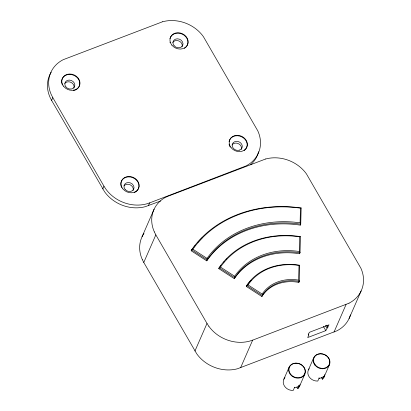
<?xml version="1.0" encoding="UTF-8"?>
<svg xmlns="http://www.w3.org/2000/svg" width="411" height="411" viewBox="0 0 411 411"><rect width="100%" height="100%" fill="white"/><g stroke="black" fill="none" stroke-linecap="round" stroke-linejoin="round"><path stroke-width="0.62" d="M299.372 251.506L299.747 236.818A89.048 75.763 23.6 0 0 254.075 241.452A89.043 75.758 23.6 0 0 220.481 267.083L234.63 276.238A72.202 61.429 23.6 0 1 299.352 251.511M298.864 282.383L299.285 281.417L299.696 265.239A57.155 48.626 23.6 0 0 246.723 285.475L246.312 286.446L261.889 296.526A38.593 32.839 23.6 0 1 298.864 282.388L298.879 281.689M299.609 253.063L299.588 253.762L300.015 252.796L300.426 236.608M300.333 224.401L300.318 225.1L300.739 224.134L301.15 207.951M160.614 201.005L145.309 206.671A34.344 29.222 23.6 0 1 104.574 191.742L51.591 100.366L52.798 97.607L51.298 94.689A34.344 29.222 23.6 0 1 63.217 59.687L162.648 21.726M102.75 188.947L103.957 186.183L52.798 97.607M148.407 205.664L149.614 202.9L245.958 165.962A34.344 29.222 23.6 0 0 257.846 130.955L203.399 36.646A34.344 29.222 23.6 0 0 162.658 21.742M142.042 236.777L154.104 209.168M350.465 314.883A34.344 29.222 23.6 0 1 336.928 330.804L237.491 368.765A34.344 29.222 23.6 0 1 196.756 353.835L143.773 262.459L155.836 234.851L154.336 231.932M207.159 259.87L206.738 260.836L191.156 250.756L191.583 249.79L207.159 259.87A104.466 88.884 23.6 0 1 300.739 224.165M299.588 253.751A71.437 60.777 23.6 0 0 234.321 278.689L218.75 268.609L219.171 267.643A90.024 76.595 23.6 0 1 300.42 236.618M194.937 351.04L207 323.431L155.836 234.851M234.332 278.694L234.753 277.728L219.171 267.643M261.889 296.526L262.31 295.56A38.593 32.839 23.6 0 1 299.285 281.417M240.594 367.758L252.652 340.144L349.001 303.205M283.842 379.255L289.056 367.316M308.81 334.986L307.685 337.554L325.815 330.634L328.995 324.824L309.329 332.324L308.276 334.739L308.81 334.986L308.209 333.953M294.368 387.809L293.223 390.429A8.6 7.316 23.6 0 1 284.463 386.078A8.6 7.316 23.6 0 1 284.972 377.632M296.876 387.049L297.831 388.616L298.977 385.996M299.408 386.566L304.931 373.938M308.425 369.874L313.639 357.935M334.004 332.114L346.067 304.5M318.951 378.428L317.806 381.048A8.6 7.316 23.6 0 1 309.226 376.964A8.6 7.316 23.6 0 1 309.175 368.688M321.459 377.668L322.414 379.24L323.56 376.615M349.078 318.566L361.141 290.952M323.991 377.185L329.514 364.557M294.41 387.758L294.718 387.645A8.6 7.316 23.6 0 0 298.838 386.027L298.895 385.986M318.993 378.377L319.301 378.264A8.6 7.316 23.6 0 0 323.421 376.646L323.478 376.604M323.421 376.646L323.133 376.178M166.25 196.915L265.691 158.97M149.614 202.9L146.516 203.907A34.344 29.222 23.6 0 1 105.781 188.978L103.957 186.183M252.652 340.144L249.554 341.151A34.344 29.222 23.6 0 1 208.819 326.221M192.903 249.241L207.041 258.391M248.044 284.921L262.167 294.06A39.399 33.517 23.6 0 1 298.602 280.122L299.018 265.439A56.215 47.83 23.6 0 0 248.044 284.921A1.115 0.488 -16.1 0 0 247.047 285.203M246.739 285.481L262.31 295.56M207 323.431L208.803 326.231M298.556 385.559L298.838 386.027M319.018 377.791L319.301 378.264M294.435 387.172L294.718 387.645M326.745 325.163L327.942 327.238M325.44 325.481L326.94 328.07M323.421 326.493L325.815 330.634M142.273 259.541L143.773 262.459M51.591 100.366L50.091 97.448A34.344 29.222 23.6 0 1 51.205 72.213M206.769 260.857A104.466 88.884 23.6 0 1 300.318 225.13M191.624 249.821A123.069 104.713 23.6 0 1 301.15 207.997M191.202 250.787A123.069 104.713 23.6 0 1 192.564 248.886M193.617 247.484A123.069 104.713 23.6 0 1 195.436 245.187M197.727 242.49A123.069 104.713 23.6 0 1 202.649 237.332M234.748 277.723A71.437 60.777 23.6 0 1 300.015 252.786M218.755 268.614A90.024 76.595 23.6 0 1 220.892 265.655M223.548 262.408A90.024 76.595 23.6 0 1 224.247 261.617M226.055 259.68A90.024 76.595 23.6 0 1 226.8 258.92M246.302 286.441A57.155 48.626 23.6 0 1 251.291 280.184M142.293 259.536A34.344 29.222 23.6 0 1 144.009 233.356M154.356 231.927A34.344 29.222 23.6 0 1 166.26 196.931M348.99 303.19A34.344 29.222 23.6 0 0 360.889 268.198L306.442 173.894A34.344 29.222 23.6 0 0 265.701 158.985M192.877 249.225A122.036 103.834 23.6 0 1 238.601 214.655A122.041 103.834 23.6 0 1 300.472 208.141M191.886 249.534A1.13 0.488 -15.6 0 1 192.857 249.297M207.026 258.38A105.18 89.49 23.6 0 1 246.543 228.403A105.185 89.49 23.6 0 1 300.102 222.829L300.472 208.166A1.13 0.267 -43.7 0 1 300.621 208.079M207.026 258.462A1.156 0.349 82.9 0 1 207.221 259.541M300.092 222.916A1.156 0.55 54 0 1 300.698 223.723M219.479 267.376A1.125 0.493 -15.7 0 1 220.45 267.14M234.609 276.326A1.161 0.339 82.7 0 1 234.804 277.389M299.362 251.578A1.161 0.545 54.5 0 1 299.963 252.395M299.737 236.859A1.125 0.267 -43.2 0 1 299.891 236.741M298.638 280.179A1.182 0.565 55 0 1 299.265 281.047M299.013 265.48A1.115 0.267 -42.7 0 1 299.157 265.372M262.146 294.153A1.182 0.344 82 0 1 262.357 295.216M258.57 151.7A34.344 29.222 23.6 0 1 250.746 164.636M169.959 38.655A9.319 7.927 23.6 0 1 183.779 35.007A9.319 7.927 23.6 0 1 184.328 48.38M170.123 42.682A9.319 7.927 23.6 0 1 169.964 42.102M229.081 141.78A9.319 7.927 23.6 0 1 242.454 137.217A9.319 7.927 23.6 0 1 244.077 150.632M230.114 146.927A9.319 7.927 23.6 0 1 229.086 144.086M121.599 187.544A9.319 7.927 23.6 0 1 125.889 177.331A9.319 7.927 23.6 0 1 137.973 182.176A9.319 7.927 23.6 0 1 134.253 192.62M62.421 85.082A9.319 7.927 23.6 0 1 67.301 74.699A9.319 7.927 23.6 0 1 79.302 80.833A9.319 7.927 23.6 0 1 73.276 90.636M124.014 185.89A5.158 4.387 23.6 0 1 130.344 184.914A5.158 4.387 23.6 0 1 133.087 190.545M64.83 83.428A5.158 4.387 23.6 0 1 71.165 82.452A5.158 4.387 23.6 0 1 73.908 88.082M172.748 42.503A5.158 4.387 23.6 0 1 179.098 41.069A5.158 4.387 23.6 0 1 182.068 46.808M231.989 145.073A5.158 4.387 23.6 0 1 238.339 143.634A5.158 4.387 23.6 0 1 241.308 149.373M324.613 374.596A8.6 7.316 23.6 0 1 322.414 379.24M299.989 384.562A8.6 7.316 23.6 0 1 297.831 388.616M171.844 45.102A9.319 7.927 23.6 0 0 187.478 44.861A9.319 7.927 23.6 0 0 177.809 32.736A9.319 7.927 23.6 0 0 171.844 45.102M231.085 147.667A9.319 7.927 23.6 0 0 246.713 147.426A9.319 7.927 23.6 0 0 237.049 135.301A9.319 7.927 23.6 0 0 231.085 147.667M122.863 188.834A9.319 7.927 23.6 0 0 138.492 188.592A9.319 7.927 23.6 0 0 128.828 176.468A9.319 7.927 23.6 0 0 122.863 188.834M63.679 86.377A9.319 7.927 23.6 0 0 79.313 86.13A9.319 7.927 23.6 0 0 69.649 74.006A9.319 7.927 23.6 0 0 63.679 86.377M125.062 189.384A5.163 4.367 24.4 0 0 133.688 189.219A5.163 4.367 24.4 0 0 128.268 182.535A5.163 4.367 24.4 0 0 125.062 189.384M65.883 86.921A5.163 4.367 24.5 0 0 74.509 86.757A5.163 4.367 24.5 0 0 69.089 80.073A5.163 4.367 24.5 0 0 65.883 86.921M174.043 45.652A5.163 4.367 24.5 0 0 182.669 45.487A5.163 4.367 24.5 0 0 177.249 38.804A5.163 4.367 24.5 0 0 174.043 45.652M239.634 150.082A5.158 4.413 22.8 0 0 241.673 144.184A5.158 4.367 24.4 0 0 234.784 141.692A5.158 4.367 24.4 0 0 232.826 147.559A5.158 4.413 22.8 0 0 239.634 150.082M314.929 365.127A8.6 7.316 23.6 0 0 329.36 364.901A8.6 7.316 23.6 0 0 320.436 353.707A8.6 7.316 23.6 0 0 314.929 365.127M315.237 364.891A8.312 7.074 23.6 0 0 329.175 364.608A8.312 7.074 23.6 0 0 320.493 353.825A8.312 7.074 23.6 0 0 315.237 364.891M290.346 374.508A8.6 7.316 23.6 0 0 304.777 374.282A8.6 7.316 23.6 0 0 295.853 363.088A8.6 7.316 23.6 0 0 290.346 374.508M290.654 374.272A8.312 7.074 23.6 0 0 304.592 373.989A8.312 7.074 23.6 0 0 295.91 363.201A8.312 7.074 23.6 0 0 290.654 374.272"/></g></svg>
